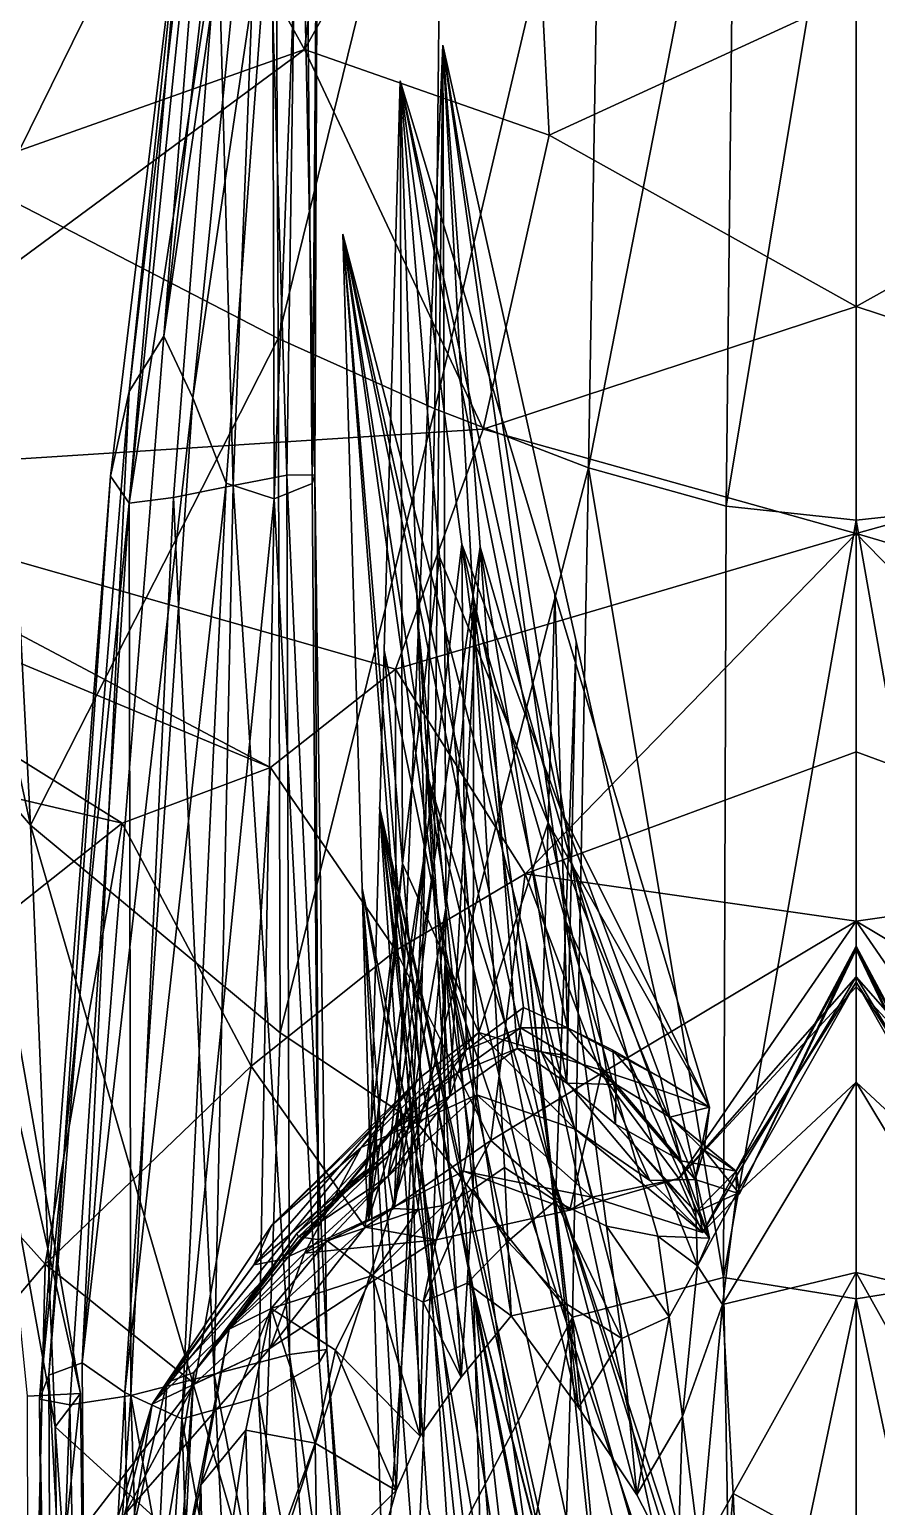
# Model space of a CAD drawing. Extents: x -76 to 76, y -20 to 79.
# Drawn here: x -1.975 to 0.049, y -9.336 to -5.803 of the extents above; entities that cross this region are included whole.
import ezdxf

# ---------------------------------------------------------------- set-up
doc = ezdxf.new("R2010")
doc.units = 0

msp = doc.modelspace()

# ---------------------------------------------------------------- linework, layer by layer
for points in [[(-1.6097, -5.3225, 19.4562), (-1.318, -5.8511, 18.2541), (-1.0702, -3.9029, 18.3034)], [(-1.318, -5.8511, 18.2541), (-0.7914, -4.9154, 17.6927), (-1.0702, -3.9029, 18.3034)], [(-1.6543, -6.5365, 30.207), (-1.386, -4.2006, 30.6536), (-1.51, -4.7199, 30.5188)], [(-1.3851, -4.6917, 30.5926), (-1.386, -4.2006, 30.6536), (-1.6543, -6.5365, 30.207)], [(-2.0507, -6.195, 9.0854), (-2.1165, -4.6935, 9.1114), (-1.3888, -4.8505, 8.5318)], [(-1.5851, -6.6838, 30.2181), (-1.3851, -4.6917, 30.5926), (-1.6543, -6.5365, 30.207)], [(-1.3851, -4.6917, 30.5926), (-1.5851, -6.6838, 30.2181), (-1.3945, -5.4013, 30.4513)], [(-1.7369, -6.6688, 30.1192), (-1.6543, -6.5365, 30.207), (-1.51, -4.7199, 30.5188)], [(-1.7369, -6.6688, 30.1192), (-1.51, -4.7199, 30.5188), (-1.6054, -5.4149, 30.326)], [(-1.6097, -5.3225, 19.4562), (-3.4125, -4.7745, 20.4627), (-5.9989, -7.1221, 20.1649)], [(-1.3806, -6.542, 8.5652), (-2.0507, -6.195, 9.0854), (-1.3888, -4.8505, 8.5318)], [(-1.3806, -6.542, 8.5652), (-1.3888, -4.8505, 8.5318), (-0.9881, -4.9429, 8.3612)], [(-1.0066, -6.7107, 8.4386), (-1.3806, -6.542, 8.5652), (-0.9881, -4.9429, 8.3612)], [(-0.733, -6.0555, 17.3847), (-0.7914, -4.9154, 17.6927), (-1.318, -5.8511, 18.2541)], [(-1.0066, -6.7107, 8.4386), (-0.9881, -4.9429, 8.3612), (-0.6084, -5.0156, 8.2369)], [(-0.7914, -4.9154, 17.6927), (-0.733, -6.0555, 17.3847), (0.0008, -5.7179, 17.3332)], [(0.0008, -5.7179, 17.3332), (0.7345, -6.0555, 17.3846), (0.7915, -4.9187, 17.6862)], [(-1.4158, -5.0386, 30.2678), (-1.3323, -4.9854, 30.2851), (-1.3601, -6.8689, 29.7702)], [(-1.3901, -6.9258, 30.1105), (-1.3166, -5.0117, 30.4962), (-1.3945, -5.4013, 30.4513)], [(-1.3901, -6.9258, 30.1105), (-1.2998, -6.8889, 30.0125), (-1.3166, -5.0117, 30.4962)], [(-1.2935, -6.8686, 29.8792), (-1.3601, -6.8689, 29.7702), (-1.3323, -4.9854, 30.2851)], [(-1.2852, -4.9989, 30.3435), (-1.2935, -6.8686, 29.8792), (-1.3323, -4.9854, 30.2851)], [(-1.2998, -6.8889, 30.0125), (-1.2806, -4.9823, 30.4365), (-1.3166, -5.0117, 30.4962)], [(-1.2852, -4.9989, 30.3435), (-1.2806, -4.9823, 30.4365), (-1.2998, -6.8889, 30.0125)], [(-1.2935, -6.8686, 29.8792), (-1.2852, -4.9989, 30.3435), (-1.2998, -6.8889, 30.0125)], [(-0.6395, -6.8515, 8.3659), (-1.0066, -6.7107, 8.4386), (-0.6084, -5.0156, 8.2369)], [(-0.6395, -6.8515, 8.3659), (-0.6084, -5.0156, 8.2369), (-0.2888, -5.0567, 8.1332)], [(-1.4158, -5.0386, 30.2678), (-1.4887, -6.8935, 29.7455), (-1.524, -5.5542, 30.1633)], [(-1.4887, -6.8935, 29.7455), (-1.4158, -5.0386, 30.2678), (-1.3601, -6.8689, 29.7702)], [(-1.7372, -6.9357, 29.8779), (-1.5423, -5.0545, 30.355), (-1.524, -5.5542, 30.1633)], [(-1.5423, -5.0545, 30.355), (-1.7372, -6.9357, 29.8779), (-1.6054, -5.4149, 30.326)], [(-0.3099, -6.9434, 8.3106), (-0.6395, -6.8515, 8.3659), (-0.2888, -5.0567, 8.1332)], [(-0.3099, -6.9434, 8.3106), (-0.2888, -5.0567, 8.1332), (0.0008, -5.0694, 8.0864)], [(0.0008, -6.977, 8.2873), (-0.3099, -6.9434, 8.3106), (0.0008, -5.0694, 8.0864)], [(0.2903, -5.0567, 8.1332), (0.3115, -6.9434, 8.3106), (0.0008, -5.0694, 8.0864)], [(0.3115, -6.9434, 8.3106), (0.0008, -6.977, 8.2873), (0.0008, -5.0694, 8.0864)], [(-5.9989, -7.1221, 20.1649), (-6.2675, -7.6063, 19.3581), (-1.6097, -5.3225, 19.4562)], [(-6.2675, -7.6063, 19.3581), (-1.318, -5.8511, 18.2541), (-1.6097, -5.3225, 19.4562)], [(-1.5851, -6.6838, 30.2181), (-1.505, -6.8879, 30.1776), (-1.3945, -5.4013, 30.4513)], [(-1.505, -6.8879, 30.1776), (-1.3901, -6.9258, 30.1105), (-1.3945, -5.4013, 30.4513)], [(-1.7372, -6.9357, 29.8779), (-1.7816, -6.8716, 29.9958), (-1.6054, -5.4149, 30.326)], [(-1.7816, -6.8716, 29.9958), (-1.7369, -6.6688, 30.1192), (-1.6054, -5.4149, 30.326)], [(-1.6306, -6.9225, 29.7873), (-1.7372, -6.9357, 29.8779), (-1.524, -5.5542, 30.1633)], [(-1.4887, -6.8935, 29.7455), (-1.6306, -6.9225, 29.7873), (-1.524, -5.5542, 30.1633)], [(0.0008, -6.4659, 16.9321), (0.0008, -5.7179, 17.3332), (-0.733, -6.0555, 17.3847)], [(0.0008, -5.7179, 17.3332), (0.0008, -6.4659, 16.9321), (0.7345, -6.0555, 17.3846)], [(-1.318, -5.8511, 18.2541), (-6.2675, -7.6063, 19.3581), (-2.7046, -6.8753, 17.3004)], [(-2.7046, -6.8753, 17.3004), (-0.8911, -6.759, 16.9284), (-1.318, -5.8511, 18.2541)], [(-0.8911, -6.759, 16.9284), (-0.733, -6.0555, 17.3847), (-1.318, -5.8511, 18.2541)], [(-1.008, -7.793, 24.0481), (-1.0454, -7.2316, 24.3083), (-0.9876, -5.8403, 24.2728)], [(-1.0454, -7.2316, 24.3083), (-0.9803, -7.9045, 24.6727), (-0.9876, -5.8403, 24.2728)], [(-0.8984, -7.0402, 23.9877), (-1.008, -7.793, 24.0481), (-0.9876, -5.8403, 24.2728)], [(-0.6935, -7.9359, 24.6511), (-0.6688, -7.2672, 24.2784), (-0.9876, -5.8403, 24.2728)], [(-0.6799, -7.7952, 24.0151), (-0.8984, -7.0402, 23.9877), (-0.9876, -5.8403, 24.2728)], [(-0.9803, -7.9045, 24.6727), (-0.9137, -7.1826, 24.686), (-0.9876, -5.8403, 24.2728)], [(-0.9137, -7.1826, 24.686), (-0.6935, -7.9359, 24.6511), (-0.9876, -5.8403, 24.2728)], [(-0.6688, -7.2672, 24.2784), (-0.6799, -7.7952, 24.0151), (-0.9876, -5.8403, 24.2728)], [(-1.0839, -7.7983, 22.0942), (-1.1273, -7.2878, 22.292), (-1.0894, -5.9258, 21.8461)], [(-1.1273, -7.2878, 22.292), (-1.0295, -7.7658, 22.7718), (-1.0894, -5.9258, 21.8461)], [(-0.7358, -7.7004, 22.0615), (-0.9955, -7.0641, 21.7687), (-1.0894, -5.9258, 21.8461)], [(-1.0295, -7.7658, 22.7718), (-0.9417, -7.0343, 22.5291), (-1.0894, -5.9258, 21.8461)], [(-0.7044, -7.6722, 22.7442), (-0.7197, -7.1534, 22.277), (-1.0894, -5.9258, 21.8461)], [(-0.7197, -7.1534, 22.277), (-0.7358, -7.7004, 22.0615), (-1.0894, -5.9258, 21.8461)], [(-0.9955, -7.0641, 21.7687), (-1.0839, -7.7983, 22.0942), (-1.0894, -5.9258, 21.8461)], [(-0.9417, -7.0343, 22.5291), (-0.7044, -7.6722, 22.7442), (-1.0894, -5.9258, 21.8461)], [(-2.334, -6.0378, 9.4713), (-1.9727, -7.7063, 9.3211), (-2.2266, -7.4093, 9.5609)], [(-2.334, -6.0378, 9.4713), (-2.0507, -6.195, 9.0854), (-1.9727, -7.7063, 9.3211)], [(-0.8911, -6.759, 16.9284), (0.0008, -6.4659, 16.9321), (-0.733, -6.0555, 17.3847)], [(0.0008, -6.4659, 16.9321), (0.8927, -6.759, 16.9284), (0.7345, -6.0555, 17.3846)], [(-2.0507, -6.195, 9.0854), (-1.3806, -6.542, 8.5652), (-1.9727, -7.7063, 9.3211)], [(-1.0617, -8.4419, 26.1269), (-1.1803, -7.8569, 26.3778), (-1.2264, -6.2929, 26.3958)], [(-0.6912, -8.8986, 26.6424), (-0.7882, -7.9846, 26.4129), (-1.2264, -6.2929, 26.3958)], [(-1.0159, -8.7904, 26.6312), (-0.9816, -8.033, 26.7067), (-1.2264, -6.2929, 26.3958)], [(-0.7257, -8.5419, 26.151), (-1.025, -7.5863, 26.0767), (-1.2264, -6.2929, 26.3958)], [(-1.025, -7.5863, 26.0767), (-1.0617, -8.4419, 26.1269), (-1.2264, -6.2929, 26.3958)], [(-0.9816, -8.033, 26.7067), (-0.6912, -8.8986, 26.6424), (-1.2264, -6.2929, 26.3958)], [(-1.1803, -7.8569, 26.3778), (-1.0159, -8.7904, 26.6312), (-1.2264, -6.2929, 26.3958)], [(-0.7882, -7.9846, 26.4129), (-0.7257, -8.5419, 26.151), (-1.2264, -6.2929, 26.3958)], [(0.0008, -6.4659, 16.9321), (-0.8911, -6.759, 16.9284), (0.0008, -7.0084, 16.6546)], [(0.0008, -6.4659, 16.9321), (0.0008, -7.0084, 16.6546), (0.8927, -6.759, 16.9284)], [(-1.3806, -6.542, 8.5652), (-1.3758, -8.2034, 8.9027), (-1.9727, -7.7063, 9.3211)], [(-1.5851, -6.6838, 30.2181), (-1.6543, -6.5365, 30.207), (-1.8488, -8.9928, 29.7515)], [(-1.6543, -6.5365, 30.207), (-1.7369, -6.6688, 30.1192), (-1.8488, -8.9928, 29.7515)], [(-1.3806, -6.542, 8.5652), (-1.0066, -6.7107, 8.4386), (-1.3758, -8.2034, 8.9027)], [(-1.7369, -6.6688, 30.1192), (-1.9289, -9.0219, 29.6472), (-1.8488, -8.9928, 29.7515)], [(-1.7369, -6.6688, 30.1192), (-1.7816, -6.8716, 29.9958), (-1.9289, -9.0219, 29.6472)], [(-1.747, -9.0635, 29.8014), (-1.5851, -6.6838, 30.2181), (-1.8488, -8.9928, 29.7515)], [(-1.5851, -6.6838, 30.2181), (-1.747, -9.0635, 29.8014), (-1.505, -6.8879, 30.1776)], [(-1.0066, -6.7107, 8.4386), (-1.0447, -8.4229, 8.813), (-1.3758, -8.2034, 8.9027)], [(-1.0066, -6.7107, 8.4386), (-0.6395, -6.8515, 8.3659), (-1.0447, -8.4229, 8.813)], [(-1.1002, -7.3332, 16.4787), (-0.8911, -6.759, 16.9284), (-2.7046, -6.8753, 17.3004)], [(-0.8911, -6.759, 16.9284), (-1.1002, -7.3332, 16.4787), (0.0008, -7.0084, 16.6546)], [(0.0008, -7.0084, 16.6546), (1.1017, -7.3331, 16.4786), (0.8927, -6.759, 16.9284)], [(-0.6395, -6.8515, 8.3659), (-0.6777, -8.8833, 8.864), (-1.0447, -8.4229, 8.813)], [(-0.3165, -8.7881, 8.8083), (-0.6777, -8.8833, 8.864), (-0.6395, -6.8515, 8.3659)], [(-0.3099, -6.9434, 8.3106), (-0.3165, -8.7881, 8.8083), (-0.6395, -6.8515, 8.3659)], [(-3.1007, -6.8585, 16.9965), (-1.3988, -7.5682, 16.2156), (-2.7046, -6.8753, 17.3004)], [(-1.7532, -7.7013, 15.9733), (-1.3988, -7.5682, 16.2156), (-3.1007, -6.8585, 16.9965)], [(-2.3533, -7.5615, 15.6689), (-1.7532, -7.7013, 15.9733), (-3.1007, -6.8585, 16.9965)], [(-1.3988, -7.5682, 16.2156), (-1.1002, -7.3332, 16.4787), (-2.7046, -6.8753, 17.3004)], [(-1.7816, -6.8716, 29.9958), (-1.7372, -6.9357, 29.8779), (-1.9511, -9.0791, 29.5125)], [(-1.7816, -6.8716, 29.9958), (-1.9511, -9.0791, 29.5125), (-1.9289, -9.0219, 29.6472)], [(-1.747, -9.0635, 29.8014), (-1.6109, -9.1267, 29.7903), (-1.505, -6.8879, 30.1776)], [(-1.3901, -6.9258, 30.1105), (-1.505, -6.8879, 30.1776), (-1.6109, -9.1267, 29.7903)], [(-1.4887, -6.8935, 29.7455), (-1.3601, -6.8689, 29.7702), (-1.354, -8.9722, 29.2577)], [(-1.2998, -6.8889, 30.0125), (-1.3901, -6.9258, 30.1105), (-1.2831, -8.9919, 29.5776)], [(-1.2935, -6.8686, 29.8792), (-1.2645, -8.9603, 29.4022), (-1.3601, -6.8689, 29.7702)], [(-1.2645, -8.9603, 29.4022), (-1.354, -8.9722, 29.2577), (-1.3601, -6.8689, 29.7702)], [(-1.2935, -6.8686, 29.8792), (-1.2998, -6.8889, 30.0125), (-1.2831, -8.9919, 29.5776)], [(-1.2645, -8.9603, 29.4022), (-1.2935, -6.8686, 29.8792), (-1.2831, -8.9919, 29.5776)], [(-1.7372, -6.9357, 29.8779), (-1.6306, -6.9225, 29.7873), (-1.7329, -9.0705, 29.2607)], [(-1.5341, -9.0196, 29.2167), (-1.7329, -9.0705, 29.2607), (-1.6306, -6.9225, 29.7873)], [(-1.4887, -6.8935, 29.7455), (-1.5341, -9.0196, 29.2167), (-1.6306, -6.9225, 29.7873)], [(-1.5341, -9.0196, 29.2167), (-1.4887, -6.8935, 29.7455), (-1.354, -8.9722, 29.2577)], [(-1.7372, -6.9357, 29.8779), (-1.8788, -9.0928, 29.3715), (-1.9511, -9.0791, 29.5125)], [(-1.8788, -9.0928, 29.3715), (-1.7372, -6.9357, 29.8779), (-1.7329, -9.0705, 29.2607)], [(-1.4274, -9.0751, 29.7113), (-1.3901, -6.9258, 30.1105), (-1.6109, -9.1267, 29.7903)], [(-1.3901, -6.9258, 30.1105), (-1.4274, -9.0751, 29.7113), (-1.2831, -8.9919, 29.5776)], [(-0.3099, -6.9434, 8.3106), (0.0008, -6.977, 8.2873), (-0.3165, -8.7881, 8.8083)], [(0.3115, -6.9434, 8.3106), (0.3181, -8.7881, 8.8082), (0.0008, -6.977, 8.2873)], [(0.0008, -6.977, 8.2873), (0.0008, -8.8393, 8.8102), (-0.3165, -8.7881, 8.8083)], [(0.3181, -8.7881, 8.8082), (0.0008, -8.8393, 8.8102), (0.0008, -6.977, 8.2873)], [(0.0008, -7.0084, 16.6546), (-1.1002, -7.3332, 16.4787), (-0.7908, -7.8229, 16.6395)], [(0.0008, -7.5305, 16.7792), (0.0008, -7.0084, 16.6546), (-0.7908, -7.8229, 16.6395)], [(0.0008, -7.5305, 16.7792), (0.7924, -7.8229, 16.6395), (0.0008, -7.0084, 16.6546)], [(0.7924, -7.8229, 16.6395), (1.1017, -7.3331, 16.4786), (0.0008, -7.0084, 16.6546)], [(-1.0839, -7.7983, 22.0942), (-0.9955, -7.0641, 21.7687), (-0.9016, -8.2024, 21.6913)], [(-1.0295, -7.7658, 22.7718), (-0.9317, -8.2438, 23.2517), (-0.9417, -7.0343, 22.5291)], [(-1.008, -7.793, 24.0481), (-0.8984, -7.0402, 23.9877), (-0.9705, -8.3544, 23.7878)], [(-0.9955, -7.0641, 21.7687), (-0.7358, -7.7004, 22.0615), (-0.9016, -8.2024, 21.6913)], [(-0.8984, -7.0402, 23.9877), (-0.8092, -8.2402, 23.7026), (-0.9705, -8.3544, 23.7878)], [(-0.7044, -7.6722, 22.7442), (-0.9417, -7.0343, 22.5291), (-0.6891, -8.191, 23.2114)], [(-0.9317, -8.2438, 23.2517), (-0.7941, -8.1428, 23.2122), (-0.9417, -7.0343, 22.5291)], [(-0.9417, -7.0343, 22.5291), (-0.7941, -8.1428, 23.2122), (-0.6891, -8.191, 23.2114)], [(-0.6799, -7.7952, 24.0151), (-0.6911, -8.3231, 23.7518), (-0.8984, -7.0402, 23.9877)], [(-0.6911, -8.3231, 23.7518), (-0.8092, -8.2402, 23.7026), (-0.8984, -7.0402, 23.9877)], [(-0.7358, -7.7004, 22.0615), (-0.7197, -7.1534, 22.277), (-0.35, -8.381, 22.7079)], [(-0.7197, -7.1534, 22.277), (-0.7044, -7.6722, 22.7442), (-0.35, -8.381, 22.7079)], [(-0.9803, -7.9045, 24.6727), (-0.9151, -8.5774, 25.037), (-0.9137, -7.1826, 24.686)], [(-0.9151, -8.5774, 25.037), (-0.8398, -8.5249, 25.0992), (-0.9137, -7.1826, 24.686)], [(-0.6935, -7.9359, 24.6511), (-0.9137, -7.1826, 24.686), (-0.7181, -8.6046, 25.0239)], [(-0.9137, -7.1826, 24.686), (-0.8398, -8.5249, 25.0992), (-0.7181, -8.6046, 25.0239)], [(-0.9803, -7.9045, 24.6727), (-1.0454, -7.2316, 24.3083), (-1.1033, -8.6229, 24.3439)], [(-1.0454, -7.2316, 24.3083), (-1.008, -7.793, 24.0481), (-1.1033, -8.6229, 24.3439)], [(-0.6688, -7.2672, 24.2784), (-0.6935, -7.9359, 24.6511), (-0.3499, -8.6941, 24.284)], [(-0.6799, -7.7952, 24.0151), (-0.6688, -7.2672, 24.2784), (-0.3499, -8.6941, 24.284)], [(-1.0295, -7.7658, 22.7718), (-1.1273, -7.2878, 22.292), (-1.1651, -8.6499, 22.738)], [(-1.1273, -7.2878, 22.292), (-1.0839, -7.7983, 22.0942), (-1.1651, -8.6499, 22.738)], [(-1.3988, -7.5682, 16.2156), (-1.0992, -8.0062, 16.418), (-1.1002, -7.3332, 16.4787)], [(-1.0992, -8.0062, 16.418), (-0.7908, -7.8229, 16.6395), (-1.1002, -7.3332, 16.4787)], [(-2.1523, -7.3572, 9.6752), (-2.2266, -7.4093, 9.5609), (-1.8534, -9.0659, 9.8929)], [(-2.1523, -7.3572, 9.6752), (-1.8534, -9.0659, 9.8929), (-1.9798, -9.0726, 9.8239)], [(-2.2266, -7.4093, 9.5609), (-1.9137, -9.1459, 9.7887), (-1.8534, -9.0659, 9.8929)], [(-1.9137, -9.1459, 9.7887), (-2.2266, -7.4093, 9.5609), (-1.9727, -7.7063, 9.3211)], [(0.0008, -7.5305, 16.7792), (-0.7908, -7.8229, 16.6395), (0.0008, -7.9357, 17.4382)], [(0.0008, -7.5305, 16.7792), (0.0008, -7.9357, 17.4382), (0.7924, -7.8229, 16.6395)], [(-2.4141, -8.2245, 15.2296), (-1.7532, -7.7013, 15.9733), (-2.3533, -7.5615, 15.6689)], [(-1.3988, -7.5682, 16.2156), (-1.7532, -7.7013, 15.9733), (-1.4454, -8.283, 16.0626)], [(-1.0992, -8.0062, 16.418), (-1.3988, -7.5682, 16.2156), (-1.4454, -8.283, 16.0626)], [(-1.0617, -8.4419, 26.1269), (-1.025, -7.5863, 26.0767), (-0.9431, -9.0268, 25.876)], [(-0.7257, -8.5419, 26.151), (-0.6633, -9.0992, 25.8891), (-1.025, -7.5863, 26.0767)], [(-1.025, -7.5863, 26.0767), (-0.8237, -8.8797, 25.7576), (-0.9431, -9.0268, 25.876)], [(-0.6633, -9.0992, 25.8891), (-0.8237, -8.8797, 25.7576), (-1.025, -7.5863, 26.0767)], [(-0.6318, -9.903, 27.6497), (-0.9137, -8.8188, 27.7733), (-1.1384, -7.6624, 28.3291)], [(-0.607, -10.4286, 27.8718), (-0.7441, -9.4586, 27.9878), (-1.1384, -7.6624, 28.3291)], [(-0.8614, -10.292, 27.8024), (-0.8572, -9.4662, 28.0618), (-1.1384, -7.6624, 28.3291)], [(-0.8865, -9.8095, 27.5917), (-1.0232, -9.3374, 27.908), (-1.1384, -7.6624, 28.3291)], [(-0.7441, -9.4586, 27.9878), (-0.6318, -9.903, 27.6497), (-1.1384, -7.6624, 28.3291)], [(-0.8572, -9.4662, 28.0618), (-0.607, -10.4286, 27.8718), (-1.1384, -7.6624, 28.3291)], [(-1.0232, -9.3374, 27.908), (-0.8614, -10.292, 27.8024), (-1.1384, -7.6624, 28.3291)], [(-0.9137, -8.8188, 27.7733), (-0.8865, -9.8095, 27.5917), (-1.1384, -7.6624, 28.3291)], [(-2.4141, -8.2245, 15.2296), (-1.9374, -8.7567, 15.5493), (-1.7532, -7.7013, 15.9733)], [(-1.9374, -8.7567, 15.5493), (-1.4454, -8.283, 16.0626), (-1.7532, -7.7013, 15.9733)], [(-0.7358, -7.7004, 22.0615), (-0.7519, -8.2474, 21.8461), (-0.9016, -8.2024, 21.6913)], [(-0.7519, -8.2474, 21.8461), (-0.7358, -7.7004, 22.0615), (-0.6081, -8.2923, 22.0505)], [(-0.7358, -7.7004, 22.0615), (-0.4761, -8.3367, 22.3543), (-0.6081, -8.2923, 22.0505)], [(-0.4761, -8.3367, 22.3543), (-0.7358, -7.7004, 22.0615), (-0.35, -8.381, 22.7079)], [(-0.7044, -7.6722, 22.7442), (-0.6891, -8.191, 23.2114), (-0.4671, -8.3101, 22.9593)], [(-0.7044, -7.6722, 22.7442), (-0.4671, -8.3101, 22.9593), (-0.35, -8.381, 22.7079)], [(-1.3758, -8.2034, 8.9027), (-1.4237, -9.5928, 9.5305), (-1.9727, -7.7063, 9.3211)], [(-1.4237, -9.5928, 9.5305), (-1.9137, -9.1459, 9.7887), (-1.9727, -7.7063, 9.3211)], [(-1.1172, -8.4974, 23.0145), (-1.0295, -7.7658, 22.7718), (-1.1651, -8.6499, 22.738)], [(-1.0295, -7.7658, 22.7718), (-1.1172, -8.4974, 23.0145), (-0.9317, -8.2438, 23.2517)], [(-1.1724, -8.5326, 22.4198), (-1.0839, -7.7983, 22.0942), (-1.1431, -8.418, 22.1298)], [(-1.0839, -7.7983, 22.0942), (-1.1724, -8.5326, 22.4198), (-1.1651, -8.6499, 22.738)], [(-1.0839, -7.7983, 22.0942), (-1.0406, -8.3088, 21.8965), (-1.1431, -8.418, 22.1298)], [(-1.008, -7.793, 24.0481), (-0.9705, -8.3544, 23.7878), (-1.1175, -8.5458, 24.1085)], [(-1.008, -7.793, 24.0481), (-1.1175, -8.5458, 24.1085), (-1.1033, -8.6229, 24.3439)], [(-1.0406, -8.3088, 21.8965), (-1.0839, -7.7983, 22.0942), (-0.9016, -8.2024, 21.6913)], [(-0.6911, -8.3231, 23.7518), (-0.6799, -7.7952, 24.0151), (-0.5746, -8.4213, 23.8491)], [(-0.6799, -7.7952, 24.0151), (-0.4614, -8.5501, 24.0425), (-0.5746, -8.4213, 23.8491)], [(-0.4614, -8.5501, 24.0425), (-0.6799, -7.7952, 24.0151), (-0.3499, -8.6941, 24.284)], [(-1.0992, -8.0062, 16.418), (-0.8724, -8.4606, 17.206), (-0.7908, -7.8229, 16.6395)], [(-0.8724, -8.4606, 17.206), (-0.6087, -8.3007, 17.3396), (-0.7908, -7.8229, 16.6395)], [(-0.7908, -7.8229, 16.6395), (-0.6087, -8.3007, 17.3396), (0.0008, -7.9357, 17.4382)], [(0.0008, -7.9357, 17.4382), (0.6103, -8.3007, 17.3396), (0.7924, -7.8229, 16.6395)], [(-1.0617, -8.4419, 26.1269), (-1.0984, -9.2975, 26.1771), (-1.1803, -7.8569, 26.3778)], [(-1.0984, -9.2975, 26.1771), (-1.1342, -9.421, 26.3598), (-1.1803, -7.8569, 26.3778)], [(-1.0159, -8.7904, 26.6312), (-1.1803, -7.8569, 26.3778), (-1.0501, -9.5478, 26.5557)], [(-1.1803, -7.8569, 26.3778), (-1.1342, -9.421, 26.3598), (-1.0501, -9.5478, 26.5557)], [(-1.0468, -8.6264, 24.6593), (-0.9803, -7.9045, 24.6727), (-1.1033, -8.6229, 24.3439)], [(-0.9803, -7.9045, 24.6727), (-1.0468, -8.6264, 24.6593), (-0.9857, -8.6159, 24.9114)], [(-0.9151, -8.5774, 25.037), (-0.9803, -7.9045, 24.6727), (-0.9857, -8.6159, 24.9114)], [(-0.6935, -7.9359, 24.6511), (-0.7181, -8.6046, 25.0239), (-0.5961, -8.6656, 24.8843)], [(-0.6935, -7.9359, 24.6511), (-0.4732, -8.6892, 24.6163), (-0.3499, -8.6941, 24.284)], [(-0.4732, -8.6892, 24.6163), (-0.6935, -7.9359, 24.6511), (-0.5961, -8.6656, 24.8843)], [(0.0008, -7.9357, 17.4382), (-0.6087, -8.3007, 17.3396), (-0.4229, -8.5513, 18.5487)], [(0.0008, -8.0927, 18.5938), (0.0008, -7.9357, 17.4382), (-0.4229, -8.5513, 18.5487)], [(0.0008, -7.9357, 17.4382), (0.0008, -8.0927, 18.5938), (0.4245, -8.5513, 18.5487)], [(0.6103, -8.3007, 17.3396), (0.0008, -7.9357, 17.4382), (0.4245, -8.5513, 18.5487)], [(-1.0992, -8.0062, 16.418), (-1.4454, -8.283, 16.0626), (-1.1731, -8.6681, 16.998)], [(-0.8724, -8.4606, 17.206), (-1.0992, -8.0062, 16.418), (-1.1731, -8.6681, 16.998)], [(-0.6912, -8.8986, 26.6424), (-0.4008, -9.7641, 26.5781), (-0.7882, -7.9846, 26.4129)], [(-0.7257, -8.5419, 26.151), (-0.7882, -7.9846, 26.4129), (-0.3499, -9.6763, 26.4301)], [(-0.4008, -9.7641, 26.5781), (-0.3499, -9.6763, 26.4301), (-0.7882, -7.9846, 26.4129)], [(0.0008, -8.0035, 21.4987), (0.0008, -8.0694, 19.9584), (-0.3663, -8.681, 20.0324)], [(-0.2784, -8.5885, 21.6293), (0.0008, -8.0035, 21.4987), (-0.3663, -8.681, 20.0324)], [(0.0009, -8.0816, 23.4957), (0.0009, -7.996, 22.5608), (-0.2863, -8.5342, 22.6975)], [(-0.2784, -8.5885, 21.6293), (-0.2863, -8.5342, 22.6975), (0.0009, -7.996, 22.5608)], [(0.0008, -8.0035, 21.4987), (-0.2784, -8.5885, 21.6293), (0.0009, -7.996, 22.5608)], [(0.0008, -8.0035, 21.4987), (0.0009, -7.996, 22.5608), (0.2801, -8.5885, 21.6293)], [(0.0008, -8.0035, 21.4987), (0.2801, -8.5885, 21.6293), (0.3679, -8.681, 20.0324)], [(0.0008, -8.0694, 19.9584), (0.0008, -8.0035, 21.4987), (0.3679, -8.681, 20.0324)], [(0.0009, -7.996, 22.5608), (0.288, -8.5341, 22.6975), (0.2801, -8.5885, 21.6293)], [(0.0009, -7.996, 22.5608), (0.0009, -8.0816, 23.4957), (0.288, -8.5341, 22.6975)], [(-1.0159, -8.7904, 26.6312), (-0.8515, -9.724, 26.8846), (-0.9816, -8.033, 26.7067)], [(-0.6912, -8.8986, 26.6424), (-0.9816, -8.033, 26.7067), (-0.5943, -9.8125, 26.8719)], [(-0.9816, -8.033, 26.7067), (-0.7369, -9.7732, 27.0177), (-0.5943, -9.8125, 26.8719)], [(-0.8515, -9.724, 26.8846), (-0.7369, -9.7732, 27.0177), (-0.9816, -8.033, 26.7067)], [(0.0008, -8.0927, 18.5938), (-0.4229, -8.5513, 18.5487), (0.0008, -8.0694, 19.9584)], [(-0.4229, -8.5513, 18.5487), (-0.3663, -8.681, 20.0324), (0.0008, -8.0694, 19.9584)], [(-0.2853, -8.5881, 23.533), (0.0009, -8.0816, 23.4957), (-0.2863, -8.5342, 22.6975)], [(0.0009, -8.0816, 23.4957), (-0.2853, -8.5881, 23.533), (0.0009, -8.3213, 24.4503)], [(0.0008, -8.0927, 18.5938), (0.0008, -8.0694, 19.9584), (0.4245, -8.5513, 18.5487)], [(0.0008, -8.0694, 19.9584), (0.3679, -8.681, 20.0324), (0.4245, -8.5513, 18.5487)], [(0.0009, -8.0816, 23.4957), (0.0009, -8.3213, 24.4503), (0.287, -8.5881, 23.533)], [(0.0009, -8.0816, 23.4957), (0.287, -8.5881, 23.533), (0.288, -8.5341, 22.6975)], [(-0.8016, -8.1915, 23.4574), (-0.7941, -8.1428, 23.2122), (-0.9317, -8.2438, 23.2517)], [(-0.6891, -8.191, 23.2114), (-0.7941, -8.1428, 23.2122), (-0.8016, -8.1915, 23.4574)], [(-0.9511, -8.2991, 23.5197), (-0.8016, -8.1915, 23.4574), (-0.9317, -8.2438, 23.2517)], [(-0.8016, -8.1915, 23.4574), (-0.9511, -8.2991, 23.5197), (-0.8092, -8.2402, 23.7026)], [(-0.6901, -8.2571, 23.4816), (-0.8016, -8.1915, 23.4574), (-0.8092, -8.2402, 23.7026)], [(-0.6901, -8.2571, 23.4816), (-0.6891, -8.191, 23.2114), (-0.8016, -8.1915, 23.4574)], [(-0.6901, -8.2571, 23.4816), (-0.573, -8.3268, 23.397), (-0.6891, -8.191, 23.2114)], [(-0.6891, -8.191, 23.2114), (-0.5811, -8.2449, 23.148), (-0.4671, -8.3101, 22.9593)], [(-0.573, -8.3268, 23.397), (-0.5811, -8.2449, 23.148), (-0.6891, -8.191, 23.2114)], [(-1.9374, -8.7567, 15.5493), (-2.4141, -8.2245, 15.2296), (-2.4125, -9.3159, 14.8874)], [(-1.4237, -9.5928, 9.5305), (-1.3758, -8.2034, 8.9027), (-1.0447, -8.4229, 8.813)], [(-1.1828, -8.4777, 21.1861), (-1.0406, -8.3088, 21.8965), (-0.9016, -8.2024, 21.6913)], [(-0.9062, -8.3512, 21.0815), (-1.1828, -8.4777, 21.1861), (-0.9016, -8.2024, 21.6913)], [(-0.6713, -8.4334, 21.1091), (-0.9062, -8.3512, 21.0815), (-0.9016, -8.2024, 21.6913)], [(-0.7519, -8.2474, 21.8461), (-0.6713, -8.4334, 21.1091), (-0.9016, -8.2024, 21.6913)], [(-1.1172, -8.4974, 23.0145), (-1.0469, -8.3577, 23.2121), (-0.9317, -8.2438, 23.2517)], [(-0.9511, -8.2991, 23.5197), (-0.9317, -8.2438, 23.2517), (-1.0469, -8.3577, 23.2121)], [(-0.9511, -8.2991, 23.5197), (-0.9705, -8.3544, 23.7878), (-0.8092, -8.2402, 23.7026)], [(-0.6911, -8.3231, 23.7518), (-0.6901, -8.2571, 23.4816), (-0.8092, -8.2402, 23.7026)], [(-0.6713, -8.4334, 21.1091), (-0.7519, -8.2474, 21.8461), (-0.4924, -8.5567, 21.3644)], [(-0.7519, -8.2474, 21.8461), (-0.6081, -8.2923, 22.0505), (-0.4924, -8.5567, 21.3644)], [(-0.6901, -8.2571, 23.4816), (-0.6911, -8.3231, 23.7518), (-0.573, -8.3268, 23.397)], [(-0.4447, -8.405, 23.0948), (-0.4671, -8.3101, 22.9593), (-0.5811, -8.2449, 23.148)], [(-0.573, -8.3268, 23.397), (-0.4447, -8.405, 23.0948), (-0.5811, -8.2449, 23.148)], [(-1.9374, -8.7567, 15.5493), (-1.5806, -9.0424, 16.6995), (-1.4454, -8.283, 16.0626)], [(-1.5806, -9.0424, 16.6995), (-1.1731, -8.6681, 16.998), (-1.4454, -8.283, 16.0626)], [(-0.9511, -8.2991, 23.5197), (-1.1004, -8.43, 23.4996), (-0.9705, -8.3544, 23.7878)], [(-1.1004, -8.43, 23.4996), (-0.9511, -8.2991, 23.5197), (-1.0469, -8.3577, 23.2121)], [(-0.8724, -8.4606, 17.206), (-0.6841, -8.627, 18.5198), (-0.6087, -8.3007, 17.3396)], [(-0.6841, -8.627, 18.5198), (-0.4229, -8.5513, 18.5487), (-0.6087, -8.3007, 17.3396)], [(-0.3841, -8.5536, 21.9432), (-0.4924, -8.5567, 21.3644), (-0.6081, -8.2923, 22.0505)], [(-0.4761, -8.3367, 22.3543), (-0.3841, -8.5536, 21.9432), (-0.6081, -8.2923, 22.0505)], [(-1.1828, -8.4777, 21.1861), (-1.3956, -8.6632, 21.5254), (-1.0406, -8.3088, 21.8965)], [(-1.3956, -8.6632, 21.5254), (-1.1431, -8.418, 22.1298), (-1.0406, -8.3088, 21.8965)], [(-0.6911, -8.3231, 23.7518), (-0.5746, -8.4213, 23.8491), (-0.573, -8.3268, 23.397)], [(-0.573, -8.3268, 23.397), (-0.5746, -8.4213, 23.8491), (-0.418, -8.5093, 23.3256)], [(-0.4447, -8.405, 23.0948), (-0.573, -8.3268, 23.397), (-0.418, -8.5093, 23.3256)], [(-0.3841, -8.5536, 21.9432), (-0.4761, -8.3367, 22.3543), (-0.35, -8.381, 22.7079)], [(-0.4671, -8.3101, 22.9593), (-0.4447, -8.405, 23.0948), (-0.35, -8.381, 22.7079)], [(0.0009, -8.7763, 25.5715), (0.0009, -8.3213, 24.4503), (-0.3188, -8.8527, 24.4342)], [(-0.2853, -8.5881, 23.533), (-0.3188, -8.8527, 24.4342), (0.0009, -8.3213, 24.4503)], [(0.0009, -8.3213, 24.4503), (0.0009, -8.7763, 25.5715), (0.3206, -8.8527, 24.4342)], [(0.0009, -8.3213, 24.4503), (0.3206, -8.8527, 24.4342), (0.287, -8.5881, 23.533)], [(-1.1828, -8.4777, 21.1861), (-0.9062, -8.3512, 21.0815), (-1.3176, -8.7299, 19.895)], [(-0.9062, -8.3512, 21.0815), (-0.9377, -8.5339, 19.856), (-1.3176, -8.7299, 19.895)], [(-1.2492, -8.6074, 23.3148), (-1.1004, -8.43, 23.4996), (-1.0469, -8.3577, 23.2121)], [(-1.1172, -8.4974, 23.0145), (-1.2492, -8.6074, 23.3148), (-1.0469, -8.3577, 23.2121)], [(-0.9705, -8.3544, 23.7878), (-1.0879, -8.4594, 23.9106), (-1.1175, -8.5458, 24.1085)], [(-1.1004, -8.43, 23.4996), (-1.0879, -8.4594, 23.9106), (-0.9705, -8.3544, 23.7878)], [(-0.6312, -8.5959, 19.8657), (-0.9377, -8.5339, 19.856), (-0.9062, -8.3512, 21.0815)], [(-0.6713, -8.4334, 21.1091), (-0.6312, -8.5959, 19.8657), (-0.9062, -8.3512, 21.0815)], [(-0.4447, -8.405, 23.0948), (-0.3627, -8.4834, 22.6013), (-0.35, -8.381, 22.7079)], [(-0.4447, -8.405, 23.0948), (-0.418, -8.5093, 23.3256), (-0.2863, -8.5342, 22.6975)], [(-0.3627, -8.4834, 22.6013), (-0.4447, -8.405, 23.0948), (-0.2863, -8.5342, 22.6975)], [(-0.3627, -8.4834, 22.6013), (-0.3841, -8.5536, 21.9432), (-0.35, -8.381, 22.7079)], [(-1.4391, -8.7582, 22.2021), (-1.1724, -8.5326, 22.4198), (-1.1431, -8.418, 22.1298)], [(-1.3956, -8.6632, 21.5254), (-1.4391, -8.7582, 22.2021), (-1.1431, -8.418, 22.1298)], [(-1.1426, -9.7728, 9.4543), (-1.4237, -9.5928, 9.5305), (-1.0447, -8.4229, 8.813)], [(-1.2492, -8.6074, 23.3148), (-1.3361, -8.6833, 23.6314), (-1.1004, -8.43, 23.4996)], [(-1.3361, -8.6833, 23.6314), (-1.0879, -8.4594, 23.9106), (-1.1004, -8.43, 23.4996)], [(-1.1426, -9.7728, 9.4543), (-1.0447, -8.4229, 8.813), (-0.6777, -8.8833, 8.864)], [(-1.0984, -9.2975, 26.1771), (-1.0617, -8.4419, 26.1269), (-1.0417, -9.1681, 26.0105)], [(-1.0617, -8.4419, 26.1269), (-0.9431, -9.0268, 25.876), (-1.0417, -9.1681, 26.0105)], [(-0.6713, -8.4334, 21.1091), (-0.4924, -8.5567, 21.3644), (-0.3663, -8.681, 20.0324)], [(-0.6312, -8.5959, 19.8657), (-0.6713, -8.4334, 21.1091), (-0.3663, -8.681, 20.0324)], [(-0.3825, -8.632, 23.7472), (-0.418, -8.5093, 23.3256), (-0.5746, -8.4213, 23.8491)], [(-0.4614, -8.5501, 24.0425), (-0.3825, -8.632, 23.7472), (-0.5746, -8.4213, 23.8491)], [(-1.1828, -8.4777, 21.1861), (-1.3176, -8.7299, 19.895), (-1.6821, -9.0917, 20.1246)], [(-1.3956, -8.6632, 21.5254), (-1.1828, -8.4777, 21.1861), (-1.6821, -9.0917, 20.1246)], [(-1.3361, -8.6833, 23.6314), (-1.3325, -8.6911, 23.9807), (-1.0879, -8.4594, 23.9106)], [(-1.3325, -8.6911, 23.9807), (-1.1175, -8.5458, 24.1085), (-1.0879, -8.4594, 23.9106)], [(-0.8724, -8.4606, 17.206), (-1.1731, -8.6681, 16.998), (-1.0035, -8.6982, 18.4728)], [(-0.6841, -8.627, 18.5198), (-0.8724, -8.4606, 17.206), (-1.0035, -8.6982, 18.4728)], [(-1.2492, -8.6074, 23.3148), (-1.1172, -8.4974, 23.0145), (-1.371, -8.7454, 22.903)], [(-1.1172, -8.4974, 23.0145), (-1.1651, -8.6499, 22.738), (-1.371, -8.7454, 22.903)], [(-0.418, -8.5093, 23.3256), (-0.3825, -8.632, 23.7472), (-0.2863, -8.5342, 22.6975)], [(-0.3841, -8.5536, 21.9432), (-0.3627, -8.4834, 22.6013), (-0.2784, -8.5885, 21.6293)], [(-0.3627, -8.4834, 22.6013), (-0.2863, -8.5342, 22.6975), (-0.2784, -8.5885, 21.6293)], [(-1.4391, -8.7582, 22.2021), (-1.371, -8.7454, 22.903), (-1.1724, -8.5326, 22.4198)], [(-1.371, -8.7454, 22.903), (-1.1651, -8.6499, 22.738), (-1.1724, -8.5326, 22.4198)], [(-1.3325, -8.6911, 23.9807), (-1.2638, -8.701, 24.3972), (-1.1175, -8.5458, 24.1085)], [(-1.3176, -8.7299, 19.895), (-0.9377, -8.5339, 19.856), (-1.0035, -8.6982, 18.4728)], [(-1.2638, -8.701, 24.3972), (-1.1033, -8.6229, 24.3439), (-1.1175, -8.5458, 24.1085)], [(-0.6841, -8.627, 18.5198), (-1.0035, -8.6982, 18.4728), (-0.9377, -8.5339, 19.856)], [(-0.6312, -8.5959, 19.8657), (-0.6841, -8.627, 18.5198), (-0.9377, -8.5339, 19.856)], [(-0.8317, -8.7023, 25.4284), (-0.8398, -8.5249, 25.0992), (-0.9151, -8.5774, 25.037)], [(-0.7181, -8.6046, 25.0239), (-0.8398, -8.5249, 25.0992), (-0.8317, -8.7023, 25.4284)], [(-0.6633, -9.0992, 25.8891), (-0.7257, -8.5419, 26.151), (-0.5239, -9.3085, 26.0389)], [(-0.7257, -8.5419, 26.151), (-0.4264, -9.4975, 26.2254), (-0.5239, -9.3085, 26.0389)], [(-0.4264, -9.4975, 26.2254), (-0.7257, -8.5419, 26.151), (-0.3499, -9.6763, 26.4301)], [(-0.3825, -8.632, 23.7472), (-0.2853, -8.5881, 23.533), (-0.2863, -8.5342, 22.6975)], [(-0.9291, -8.8021, 25.4565), (-0.9151, -8.5774, 25.037), (-1.0343, -8.8474, 25.3353)], [(-0.9151, -8.5774, 25.037), (-0.9857, -8.6159, 24.9114), (-1.0343, -8.8474, 25.3353)], [(-0.9291, -8.8021, 25.4565), (-0.8317, -8.7023, 25.4284), (-0.9151, -8.5774, 25.037)], [(-0.6841, -8.627, 18.5198), (-0.6312, -8.5959, 19.8657), (-0.4229, -8.5513, 18.5487)], [(-0.6312, -8.5959, 19.8657), (-0.3663, -8.681, 20.0324), (-0.4229, -8.5513, 18.5487)], [(-0.4924, -8.5567, 21.3644), (-0.3841, -8.5536, 21.9432), (-0.3663, -8.681, 20.0324)], [(-0.3825, -8.632, 23.7472), (-0.4614, -8.5501, 24.0425), (-0.3785, -8.7607, 24.2875)], [(-0.4614, -8.5501, 24.0425), (-0.3499, -8.6941, 24.284), (-0.3785, -8.7607, 24.2875)], [(-0.3841, -8.5536, 21.9432), (-0.2784, -8.5885, 21.6293), (-0.3663, -8.681, 20.0324)], [(-1.2492, -8.6074, 23.3148), (-1.371, -8.7454, 22.903), (-1.5827, -9.0154, 23.379)], [(-1.3361, -8.6833, 23.6314), (-1.2492, -8.6074, 23.3148), (-1.5827, -9.0154, 23.379)], [(-1.1551, -8.7834, 24.9154), (-1.0343, -8.8474, 25.3353), (-0.9857, -8.6159, 24.9114)], [(-1.0468, -8.6264, 24.6593), (-1.1551, -8.7834, 24.9154), (-0.9857, -8.6159, 24.9114)], [(-0.6907, -8.8519, 25.4565), (-0.7181, -8.6046, 25.0239), (-0.8317, -8.7023, 25.4284)], [(-0.6907, -8.8519, 25.4565), (-0.5591, -8.9344, 25.325), (-0.7181, -8.6046, 25.0239)], [(-0.5591, -8.9344, 25.325), (-0.5961, -8.6656, 24.8843), (-0.7181, -8.6046, 25.0239)], [(-0.3825, -8.632, 23.7472), (-0.3785, -8.7607, 24.2875), (-0.2853, -8.5881, 23.533)], [(-0.3785, -8.7607, 24.2875), (-0.3188, -8.8527, 24.4342), (-0.2853, -8.5881, 23.533)], [(-1.0468, -8.6264, 24.6593), (-1.1033, -8.6229, 24.3439), (-1.2638, -8.701, 24.3972)], [(-1.1551, -8.7834, 24.9154), (-1.0468, -8.6264, 24.6593), (-1.2638, -8.701, 24.3972)], [(-1.4391, -8.7582, 22.2021), (-1.3956, -8.6632, 21.5254), (-1.6821, -9.0917, 20.1246)], [(-1.3361, -8.6833, 23.6314), (-1.5827, -9.0154, 23.379), (-1.4982, -8.9121, 24.1448)], [(-1.5806, -9.0424, 16.6995), (-1.3996, -8.9577, 18.3885), (-1.1731, -8.6681, 16.998)], [(-1.3325, -8.6911, 23.9807), (-1.3361, -8.6833, 23.6314), (-1.4982, -8.9121, 24.1448)], [(-1.3996, -8.9577, 18.3885), (-1.0035, -8.6982, 18.4728), (-1.1731, -8.6681, 16.998)], [(-0.5591, -8.9344, 25.325), (-0.4462, -8.8828, 24.8744), (-0.5961, -8.6656, 24.8843)], [(-0.4462, -8.8828, 24.8744), (-0.4732, -8.6892, 24.6163), (-0.5961, -8.6656, 24.8843)], [(-0.4462, -8.8828, 24.8744), (-0.3785, -8.7607, 24.2875), (-0.4732, -8.6892, 24.6163)], [(-0.3785, -8.7607, 24.2875), (-0.3499, -8.6941, 24.284), (-0.4732, -8.6892, 24.6163)], [(-1.3325, -8.6911, 23.9807), (-1.4982, -8.9121, 24.1448), (-1.2638, -8.701, 24.3972)], [(-1.4982, -8.9121, 24.1448), (-1.3978, -8.8624, 24.6432), (-1.2638, -8.701, 24.3972)], [(-1.3996, -8.9577, 18.3885), (-1.3176, -8.7299, 19.895), (-1.0035, -8.6982, 18.4728)], [(-1.1551, -8.7834, 24.9154), (-1.2638, -8.701, 24.3972), (-1.3978, -8.8624, 24.6432)], [(-0.8317, -8.7023, 25.4284), (-0.9291, -8.8021, 25.4565), (-0.8237, -8.8797, 25.7576)], [(-0.6907, -8.8519, 25.4565), (-0.8317, -8.7023, 25.4284), (-0.8237, -8.8797, 25.7576)], [(-1.9374, -8.7567, 15.5493), (-2.4125, -9.3159, 14.8874), (-1.9563, -9.5307, 16.3356)], [(-1.5806, -9.0424, 16.6995), (-1.9374, -8.7567, 15.5493), (-1.9563, -9.5307, 16.3356)], [(-1.3176, -8.7299, 19.895), (-1.3996, -8.9577, 18.3885), (-1.6821, -9.0917, 20.1246)], [(-1.6469, -9.0394, 22.037), (-1.4391, -8.7582, 22.2021), (-1.6821, -9.0917, 20.1246)], [(-1.4391, -8.7582, 22.2021), (-1.6469, -9.0394, 22.037), (-1.371, -8.7454, 22.903)], [(-1.6469, -9.0394, 22.037), (-1.5827, -9.0154, 23.379), (-1.371, -8.7454, 22.903)], [(-0.4462, -8.8828, 24.8744), (-0.4144, -9.1205, 25.2306), (-0.3785, -8.7607, 24.2875)], [(-0.4144, -9.1205, 25.2306), (-0.3188, -8.8527, 24.4342), (-0.3785, -8.7607, 24.2875)], [(-1.2436, -8.9622, 25.2506), (-1.1551, -8.7834, 24.9154), (-1.3978, -8.8624, 24.6432)], [(-1.1551, -8.7834, 24.9154), (-1.2436, -8.9622, 25.2506), (-1.0417, -9.1681, 26.0105)], [(-1.0343, -8.8474, 25.3353), (-1.1551, -8.7834, 24.9154), (-1.0417, -9.1681, 26.0105)], [(-1.0159, -8.7904, 26.6312), (-1.0501, -9.5478, 26.5557), (-0.9584, -9.6553, 26.7358)], [(-0.8515, -9.724, 26.8846), (-1.0159, -8.7904, 26.6312), (-0.9584, -9.6553, 26.7358)], [(-0.3165, -8.7881, 8.8083), (-0.2921, -10.2266, 9.5777), (-0.6777, -8.8833, 8.864)], [(-0.2933, -9.3052, 25.4894), (0.0009, -8.7763, 25.5715), (-0.3188, -8.8527, 24.4342)], [(-0.2921, -10.2266, 9.5777), (-0.3165, -8.7881, 8.8083), (0.0008, -8.8393, 8.8102)], [(0.0009, -8.7763, 25.5715), (-0.2933, -9.3052, 25.4894), (0.0009, -9.466, 26.6231)], [(0.3181, -8.7881, 8.8082), (0.2937, -10.2266, 9.5777), (0.0008, -8.8393, 8.8102)], [(0.0009, -8.7763, 25.5715), (0.0009, -9.466, 26.6231), (0.2951, -9.3052, 25.4894)], [(0.0009, -8.7763, 25.5715), (0.2951, -9.3052, 25.4894), (0.3206, -8.8527, 24.4342)], [(-0.9291, -8.8021, 25.4565), (-1.0343, -8.8474, 25.3353), (-0.9431, -9.0268, 25.876)], [(-0.9291, -8.8021, 25.4565), (-0.9431, -9.0268, 25.876), (-0.8237, -8.8797, 25.7576)], [(-0.6318, -9.903, 27.6497), (-0.5195, -10.3475, 27.3115), (-0.9137, -8.8188, 27.7733)], [(-0.8865, -9.8095, 27.5917), (-0.9137, -8.8188, 27.7733), (-0.7499, -10.2817, 27.2754)], [(-0.5195, -10.3475, 27.3115), (-0.689, -9.9752, 27.2175), (-0.9137, -8.8188, 27.7733)], [(-0.9137, -8.8188, 27.7733), (-0.689, -9.9752, 27.2175), (-0.7499, -10.2817, 27.2754)], [(-1.5656, -9.2847, 24.893), (-1.4578, -9.1536, 25.3148), (-1.3978, -8.8624, 24.6432)], [(-1.4982, -8.9121, 24.1448), (-1.5656, -9.2847, 24.893), (-1.3978, -8.8624, 24.6432)], [(-1.4578, -9.1536, 25.3148), (-1.2925, -9.1849, 25.7441), (-1.3978, -8.8624, 24.6432)], [(-1.2925, -9.1849, 25.7441), (-1.2436, -8.9622, 25.2506), (-1.3978, -8.8624, 24.6432)], [(-1.0343, -8.8474, 25.3353), (-1.0417, -9.1681, 26.0105), (-0.9431, -9.0268, 25.876)], [(-0.6633, -9.0992, 25.8891), (-0.6907, -8.8519, 25.4565), (-0.8237, -8.8797, 25.7576)], [(-0.6907, -8.8519, 25.4565), (-0.6633, -9.0992, 25.8891), (-0.5591, -8.9344, 25.325)], [(-0.4144, -9.1205, 25.2306), (-0.3732, -9.4466, 25.7828), (-0.3188, -8.8527, 24.4342)], [(-0.3732, -9.4466, 25.7828), (-0.2933, -9.3052, 25.4894), (-0.3188, -8.8527, 24.4342)], [(0.0008, -10.2742, 9.5921), (-0.2921, -10.2266, 9.5777), (0.0008, -8.8393, 8.8102)], [(0.2937, -10.2266, 9.5777), (0.0008, -10.2742, 9.5921), (0.0008, -8.8393, 8.8102)], [(-0.8953, -10.0794, 9.55), (-1.1426, -9.7728, 9.4543), (-0.6777, -8.8833, 8.864)], [(-0.731, -10.6685, 9.9381), (-0.8953, -10.0794, 9.55), (-0.6777, -8.8833, 8.864)], [(-0.5483, -10.2894, 9.6534), (-0.731, -10.6685, 9.9381), (-0.6777, -8.8833, 8.864)], [(-0.6912, -8.8986, 26.6424), (-0.5943, -9.8125, 26.8719), (-0.4746, -9.82, 26.7256)], [(-0.4008, -9.7641, 26.5781), (-0.6912, -8.8986, 26.6424), (-0.4746, -9.82, 26.7256)], [(-0.2921, -10.2266, 9.5777), (-0.5483, -10.2894, 9.6534), (-0.6777, -8.8833, 8.864)], [(-0.4462, -8.8828, 24.8744), (-0.5591, -8.9344, 25.325), (-0.5239, -9.3085, 26.0389)], [(-0.4144, -9.1205, 25.2306), (-0.4462, -8.8828, 24.8744), (-0.5239, -9.3085, 26.0389)], [(-1.5656, -9.2847, 24.893), (-1.4982, -8.9121, 24.1448), (-1.6206, -9.5406, 24.5587)], [(-1.4982, -8.9121, 24.1448), (-1.5827, -9.0154, 23.379), (-1.6206, -9.5406, 24.5587)], [(-0.6633, -9.0992, 25.8891), (-0.5239, -9.3085, 26.0389), (-0.5591, -8.9344, 25.325)], [(-1.3996, -8.9577, 18.3885), (-1.7483, -9.3549, 18.2836), (-1.6821, -9.0917, 20.1246)], [(-1.3996, -8.9577, 18.3885), (-1.5806, -9.0424, 16.6995), (-1.7483, -9.3549, 18.2836)], [(-1.5341, -9.0196, 29.2167), (-1.354, -8.9722, 29.2577), (-1.2498, -10.5338, 28.97)], [(-1.2645, -8.9603, 29.4022), (-1.1443, -10.48, 29.1276), (-1.354, -8.9722, 29.2577)], [(-1.1443, -10.48, 29.1276), (-1.2498, -10.5338, 28.97), (-1.354, -8.9722, 29.2577)], [(-1.2925, -9.1849, 25.7441), (-1.0984, -9.2975, 26.1771), (-1.2436, -8.9622, 25.2506)], [(-1.2645, -8.9603, 29.4022), (-1.2831, -8.9919, 29.5776), (-1.1638, -10.505, 29.3239)], [(-1.1443, -10.48, 29.1276), (-1.2645, -8.9603, 29.4022), (-1.1638, -10.505, 29.3239)], [(-1.0984, -9.2975, 26.1771), (-1.0417, -9.1681, 26.0105), (-1.2436, -8.9622, 25.2506)], [(-1.8369, -10.719, 29.5182), (-1.8488, -8.9928, 29.7515), (-1.9289, -9.0219, 29.6472)], [(-1.747, -9.0635, 29.8014), (-1.8488, -8.9928, 29.7515), (-1.8369, -10.719, 29.5182)], [(-1.1638, -10.505, 29.3239), (-1.2831, -8.9919, 29.5776), (-1.4274, -9.0751, 29.7113)], [(-1.5806, -9.0424, 16.6995), (-1.9563, -9.5307, 16.3356), (-1.7483, -9.3549, 18.2836)], [(-1.9215, -10.709, 29.4018), (-1.9289, -9.0219, 29.6472), (-1.9511, -9.0791, 29.5125)], [(-1.9215, -10.709, 29.4018), (-1.8369, -10.719, 29.5182), (-1.9289, -9.0219, 29.6472)], [(-1.737, -9.4319, 21.9769), (-1.6708, -9.5344, 23.2185), (-1.6469, -9.0394, 22.037)], [(-1.737, -9.4319, 21.9769), (-1.6469, -9.0394, 22.037), (-1.6821, -9.0917, 20.1246)], [(-1.5341, -9.0196, 29.2167), (-1.4543, -10.6265, 28.918), (-1.7329, -9.0705, 29.2607)], [(-1.6708, -9.5344, 23.2185), (-1.6272, -9.8836, 24.3916), (-1.5827, -9.0154, 23.379)], [(-1.6708, -9.5344, 23.2185), (-1.5827, -9.0154, 23.379), (-1.6469, -9.0394, 22.037)], [(-1.6272, -9.8836, 24.3916), (-1.6206, -9.5406, 24.5587), (-1.5827, -9.0154, 23.379)], [(-1.4543, -10.6265, 28.918), (-1.5341, -9.0196, 29.2167), (-1.2498, -10.5338, 28.97)], [(-1.9798, -9.0726, 9.8239), (-1.8534, -9.0659, 9.8929), (-1.9771, -10.2282, 10.5714)], [(-1.8534, -9.0659, 9.8929), (-1.8404, -10.2029, 10.6231), (-1.9771, -10.2282, 10.5714)], [(-1.9368, -10.7205, 29.2555), (-1.9511, -9.0791, 29.5125), (-1.8788, -9.0928, 29.3715)], [(-1.9368, -10.7205, 29.2555), (-1.9215, -10.709, 29.4018), (-1.9511, -9.0791, 29.5125)], [(-1.8534, -9.0659, 9.8929), (-1.9137, -9.1459, 9.7887), (-1.8404, -10.2029, 10.6231)], [(-1.8484, -10.7301, 29.0916), (-1.8788, -9.0928, 29.3715), (-1.7329, -9.0705, 29.2607)], [(-1.6798, -10.7085, 28.9619), (-1.8484, -10.7301, 29.0916), (-1.7329, -9.0705, 29.2607)], [(-1.7173, -10.774, 29.5924), (-1.747, -9.0635, 29.8014), (-1.8369, -10.719, 29.5182)], [(-1.747, -9.0635, 29.8014), (-1.7173, -10.774, 29.5924), (-1.6109, -9.1267, 29.7903)], [(-1.4543, -10.6265, 28.918), (-1.6798, -10.7085, 28.9619), (-1.7329, -9.0705, 29.2607)], [(-1.3344, -10.6486, 29.4918), (-1.4274, -9.0751, 29.7113), (-1.6109, -9.1267, 29.7903)], [(-1.3344, -10.6486, 29.4918), (-1.1638, -10.505, 29.3239), (-1.4274, -9.0751, 29.7113)], [(-1.8484, -10.7301, 29.0916), (-1.9368, -10.7205, 29.2555), (-1.8788, -9.0928, 29.3715)], [(-1.8311, -9.5833, 20.0869), (-1.737, -9.4319, 21.9769), (-1.6821, -9.0917, 20.1246)], [(-1.8311, -9.5833, 20.0869), (-1.6821, -9.0917, 20.1246), (-1.7483, -9.3549, 18.2836)], [(-1.9137, -9.1459, 9.7887), (-1.8985, -10.3159, 10.5526), (-1.8404, -10.2029, 10.6231)], [(-1.9137, -9.1459, 9.7887), (-1.4237, -9.5928, 9.5305), (-1.8985, -10.3159, 10.5526)], [(-1.7173, -10.774, 29.5924), (-1.5531, -10.7814, 29.5938), (-1.6109, -9.1267, 29.7903)], [(-1.5531, -10.7814, 29.5938), (-1.3344, -10.6486, 29.4918), (-1.6109, -9.1267, 29.7903)], [(-0.4144, -9.1205, 25.2306), (-0.5239, -9.3085, 26.0389), (-0.4264, -9.4975, 26.2254)], [(-0.3732, -9.4466, 25.7828), (-0.4144, -9.1205, 25.2306), (-0.4264, -9.4975, 26.2254)], [(-1.5656, -9.2847, 24.893), (-1.5551, -9.8267, 25.8263), (-1.4578, -9.1536, 25.3148)], [(-1.5551, -9.8267, 25.8263), (-1.4461, -9.6045, 26.1113), (-1.4578, -9.1536, 25.3148)], [(-1.2925, -9.1849, 25.7441), (-1.4578, -9.1536, 25.3148), (-1.4461, -9.6045, 26.1113)], [(-1.2875, -9.487, 26.269), (-1.2925, -9.1849, 25.7441), (-1.4461, -9.6045, 26.1113)], [(-1.2925, -9.1849, 25.7441), (-1.2875, -9.487, 26.269), (-1.0984, -9.2975, 26.1771)], [(-1.5656, -9.2847, 24.893), (-1.6206, -9.5406, 24.5587), (-1.6068, -10.1141, 25.5413)], [(-1.5551, -9.8267, 25.8263), (-1.5656, -9.2847, 24.893), (-1.6068, -10.1141, 25.5413)], [(-2.1614, -10.0802, 15.9315), (-1.9563, -9.5307, 16.3356), (-2.4125, -9.3159, 14.8874)], [(-1.2875, -9.487, 26.269), (-1.1342, -9.421, 26.3598), (-1.0984, -9.2975, 26.1771)], [(-0.3732, -9.4466, 25.7828), (-0.3379, -9.8407, 26.3686), (-0.2933, -9.3052, 25.4894)], [(-0.3379, -9.8407, 26.3686), (-0.2681, -9.8874, 26.3835), (-0.2933, -9.3052, 25.4894)], [(-0.2933, -9.3052, 25.4894), (-0.2681, -9.8874, 26.3835), (0.0009, -9.466, 26.6231)], [(0.0009, -9.466, 26.6231), (0.27, -9.8874, 26.3835), (0.2951, -9.3052, 25.4894)]]:
    msp.add_3dface(points)

doc.saveas('drawing.dxf')
